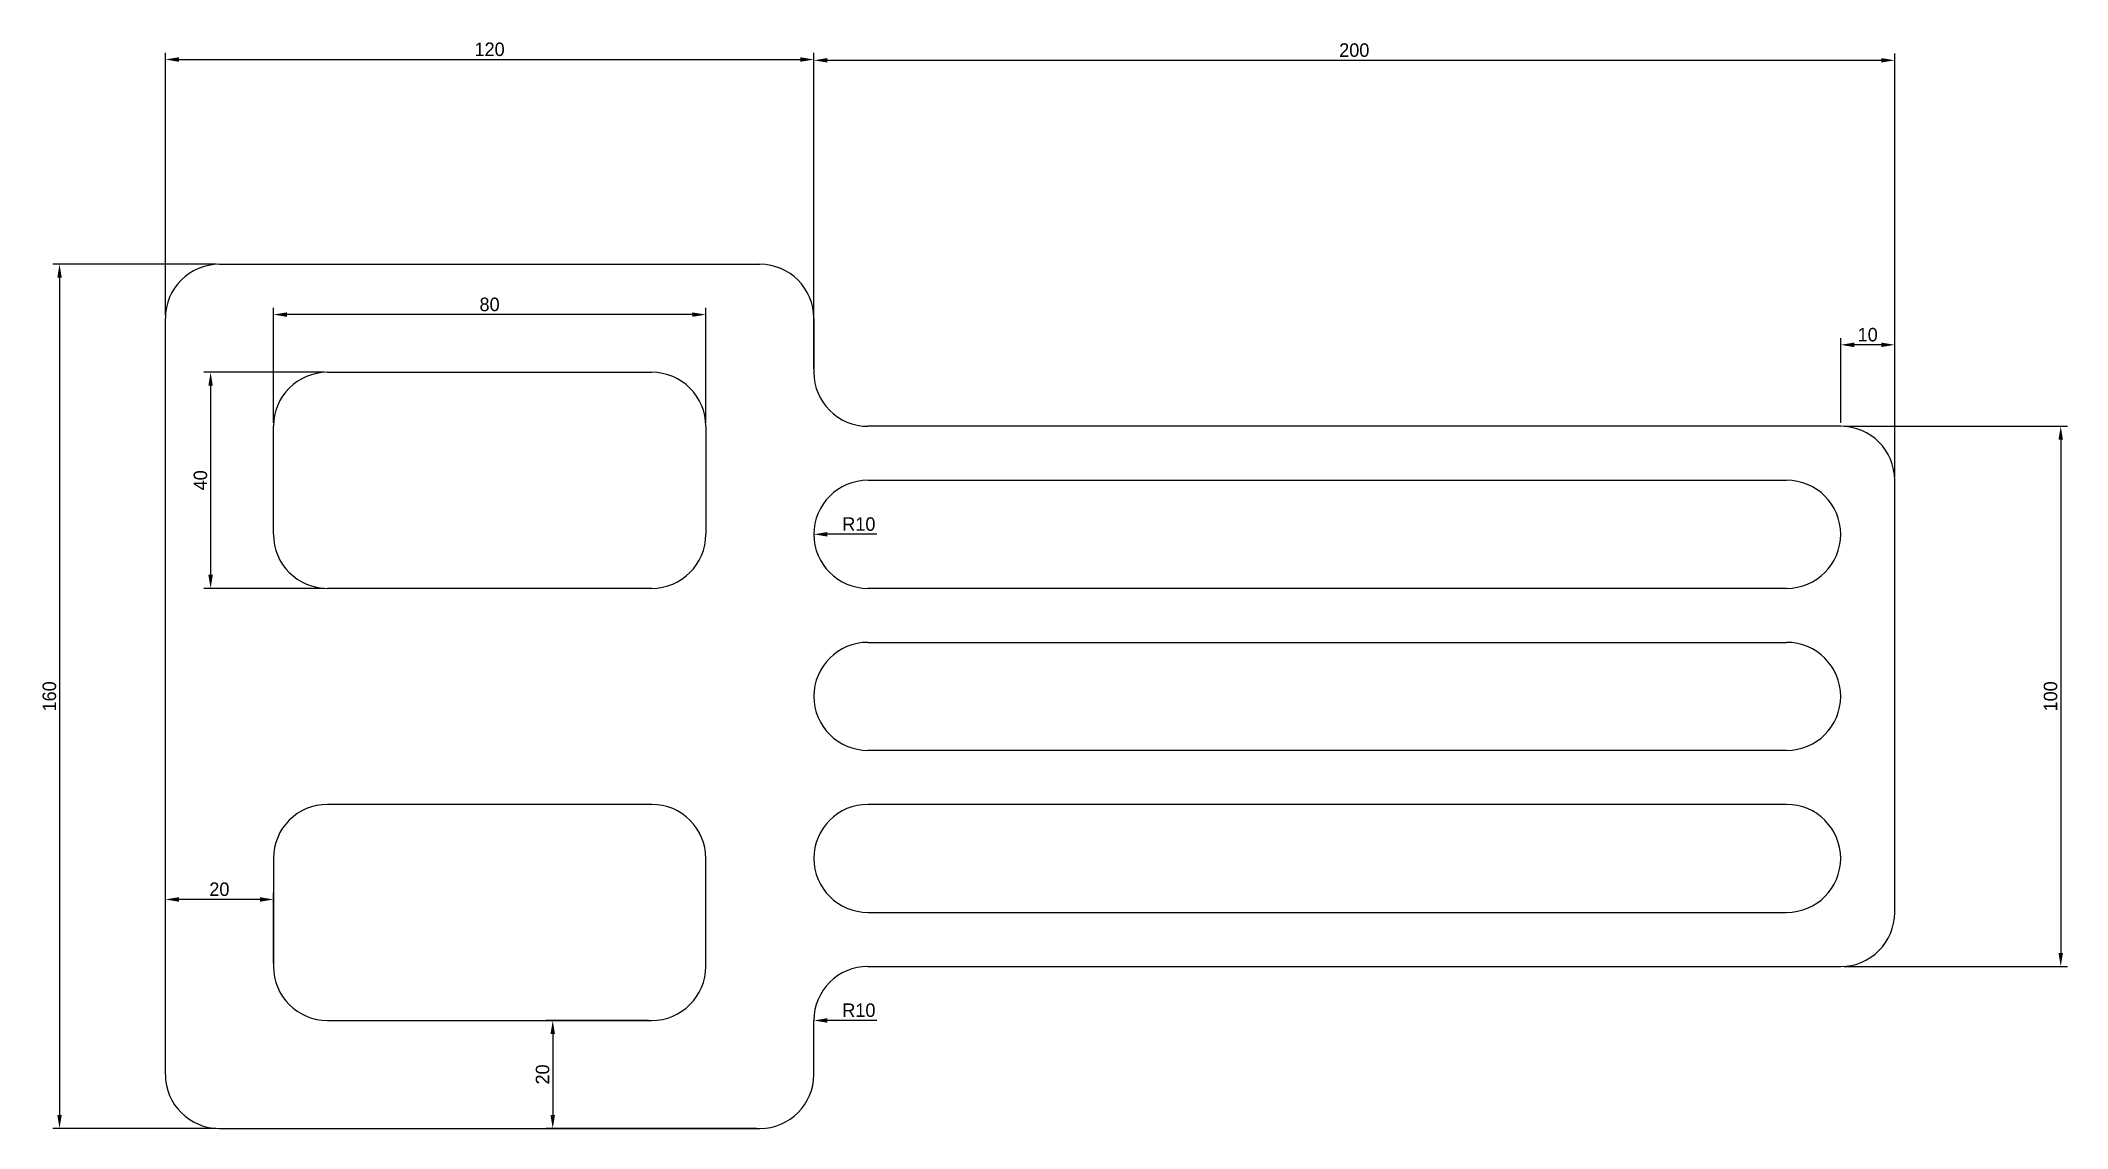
# Model space of a CAD drawing. Header units: millimetres. Extents: x -23 to 352, y 0 to 201.
import ezdxf

# ---------------------------------------------------------------- set-up
doc = ezdxf.new("R2010")
doc.units = ezdxf.units.MM
doc.dimstyles.new('ISO-25', dxfattribs={"dimtxt": 2.5, "dimasz": 2.5, "dimexe": 1.25, "dimexo": 0.625, "dimtad": 1, "dimtxsty": 'Standard', "dimcen": 2.5, "dimadec": 0, "dimazin": 0, "dimtfac": 1, "dimtmove": 0, "dimatfit": 3, "dimfxl": 1, "dimarcsym": 0})

# ---------------------------------------------------------------- blocks, each defined once
blk = doc.blocks.new('*D2')
at = {"color": 0, "lineweight": -2, "transparency": 16777216}
for p, q in [((0, 150.62), (0, 199.15)), ((120, 150.62), (120, 199.15)), ((2.5, 197.9), (117.5, 197.9))]:
    blk.add_line(p, q, dxfattribs=at)
at = {"color": 0, "transparency": 16777216}
for points in [[(2.5, 198.32), (2.5, 197.49), (0, 197.9)], [(117.5, 198.32), (117.5, 197.49), (120, 197.9)]]:
    blk.add_solid(points, dxfattribs=at)
at = {"layer": 'Defpoints', "color": 0, "transparency": 16777216}
for p in [(120, 197.9), (0, 150), (120, 150)]:
    blk.add_point(p, dxfattribs=at)
at = {"color": 0, "transparency": 16777216, "insert": (60, 199.78), "char_height": 2.5, "attachment_point": 5}
blk.add_mtext('120', dxfattribs=at)
blk = doc.blocks.new('*D3')
at = {"color": 0, "lineweight": -2, "transparency": 16777216}
for p, q in [((9.38, 160), (-20.83, 160)), ((-19.58, 157.5), (-19.58, 2.5)), ((9.38, 0), (-20.83, 0))]:
    blk.add_line(p, q, dxfattribs=at)
at = {"color": 0, "transparency": 16777216}
for points in [[(-19.99, 157.5), (-19.16, 157.5), (-19.58, 160)], [(-19.99, 2.5), (-19.16, 2.5), (-19.58, 0)]]:
    blk.add_solid(points, dxfattribs=at)
at = {"layer": 'Defpoints', "color": 0, "transparency": 16777216}
for p in [(10, 160), (10, 0), (-19.58, 0)]:
    blk.add_point(p, dxfattribs=at)
at = {"color": 0, "transparency": 16777216, "insert": (-21.45, 80), "char_height": 2.5, "attachment_point": 5, "rotation": 90}
blk.add_mtext('160', dxfattribs=at)
blk = doc.blocks.new('*D4')
at = {"color": 0, "lineweight": -2, "transparency": 16777216}
for p, q in [((120, 140.62), (120, 199.01)), ((320, 120.62), (320, 199.01)), ((122.5, 197.76), (317.5, 197.76))]:
    blk.add_line(p, q, dxfattribs=at)
at = {"color": 0, "transparency": 16777216}
for points in [[(122.5, 198.17), (122.5, 197.34), (120, 197.76)], [(317.5, 198.17), (317.5, 197.34), (320, 197.76)]]:
    blk.add_solid(points, dxfattribs=at)
at = {"layer": 'Defpoints', "color": 0, "transparency": 16777216}
for p in [(320, 197.76), (120, 140), (320, 120)]:
    blk.add_point(p, dxfattribs=at)
at = {"color": 0, "transparency": 16777216, "insert": (220, 199.63), "char_height": 2.5, "attachment_point": 5}
blk.add_mtext('200', dxfattribs=at)
blk = doc.blocks.new('*D5')
at = {"color": 0, "lineweight": -2, "transparency": 16777216}
for p, q in [((310.63, 130), (351.97, 130)), ((350.72, 127.5), (350.72, 32.5)), ((310.63, 30), (351.97, 30))]:
    blk.add_line(p, q, dxfattribs=at)
at = {"color": 0, "transparency": 16777216}
for points in [[(350.3, 127.5), (351.13, 127.5), (350.72, 130)], [(350.3, 32.5), (351.13, 32.5), (350.72, 30)]]:
    blk.add_solid(points, dxfattribs=at)
at = {"layer": 'Defpoints', "color": 0, "transparency": 16777216}
for p in [(310, 130), (310, 30), (350.72, 30)]:
    blk.add_point(p, dxfattribs=at)
at = {"color": 0, "transparency": 16777216, "insert": (348.84, 80), "char_height": 2.5, "attachment_point": 5, "rotation": 90}
blk.add_mtext('100', dxfattribs=at)
blk = doc.blocks.new('*D6')
at = {"color": 0, "lineweight": -2, "transparency": 16777216}
for p, q in [((310, 130.62), (310, 146.33)), ((320, 120.62), (320, 146.33)), ((317.5, 145.08), (312.5, 145.08))]:
    blk.add_line(p, q, dxfattribs=at)
at = {"color": 0, "transparency": 16777216}
for points in [[(312.5, 145.5), (312.5, 144.66), (310, 145.08)], [(317.5, 145.5), (317.5, 144.66), (320, 145.08)]]:
    blk.add_solid(points, dxfattribs=at)
at = {"layer": 'Defpoints', "color": 0, "transparency": 16777216}
for p in [(310, 145.08), (310, 130), (320, 120)]:
    blk.add_point(p, dxfattribs=at)
at = {"color": 0, "transparency": 16777216, "insert": (315, 146.95), "char_height": 2.5, "attachment_point": 5}
blk.add_mtext('10', dxfattribs=at)
blk = doc.blocks.new('*D7')
at = {"color": 0, "lineweight": -2, "transparency": 16777216}
blk.add_line((131.67, 20), (122.5, 20), dxfattribs=at)
at = {"color": 0, "transparency": 16777216}
blk.add_solid([(122.5, 20.42), (122.5, 19.58), (120, 20)], dxfattribs=at)
at = {"layer": 'Defpoints', "color": 0, "transparency": 16777216}
for p in [(120, 20), (130, 20)]:
    blk.add_point(p, dxfattribs=at)
at = {"color": 0, "transparency": 16777216, "insert": (128.33, 21.88), "char_height": 2.5, "attachment_point": 5}
blk.add_mtext('R10', dxfattribs=at)
blk = doc.blocks.new('*D8')
at = {"color": 0, "lineweight": -2, "transparency": 16777216}
blk.add_line((131.67, 110), (122.5, 110), dxfattribs=at)
at = {"color": 0, "transparency": 16777216}
blk.add_solid([(122.5, 110.42), (122.5, 109.58), (120, 110)], dxfattribs=at)
at = {"layer": 'Defpoints', "color": 0, "transparency": 16777216}
for p in [(120, 110), (130, 110)]:
    blk.add_point(p, dxfattribs=at)
at = {"color": 0, "transparency": 16777216, "insert": (128.33, 111.88), "char_height": 2.5, "attachment_point": 5}
blk.add_mtext('R10', dxfattribs=at)
blk = doc.blocks.new('*D9')
at = {"color": 0, "lineweight": -2, "transparency": 16777216}
for p, q in [((89.38, 20), (70.44, 20)), ((71.69, 17.5), (71.69, 2.5)), ((109.38, 0), (70.44, 0))]:
    blk.add_line(p, q, dxfattribs=at)
at = {"color": 0, "transparency": 16777216}
for points in [[(71.27, 17.5), (72.1, 17.5), (71.69, 20)], [(71.27, 2.5), (72.1, 2.5), (71.69, 0)]]:
    blk.add_solid(points, dxfattribs=at)
at = {"layer": 'Defpoints', "color": 0, "transparency": 16777216}
for p in [(90, 20), (110, 0), (71.69, 0)]:
    blk.add_point(p, dxfattribs=at)
at = {"color": 0, "transparency": 16777216, "insert": (69.81, 10), "char_height": 2.5, "attachment_point": 5, "rotation": 90}
blk.add_mtext('20', dxfattribs=at)
blk = doc.blocks.new('*D10')
at = {"color": 0, "lineweight": -2, "transparency": 16777216}
for p, q in [((0, 10.62), (0, 43.65)), ((17.5, 42.4), (2.5, 42.4)), ((20, 30.63), (20, 43.65))]:
    blk.add_line(p, q, dxfattribs=at)
at = {"color": 0, "transparency": 16777216}
for points in [[(2.5, 42.82), (2.5, 41.98), (0, 42.4)], [(17.5, 42.82), (17.5, 41.98), (20, 42.4)]]:
    blk.add_solid(points, dxfattribs=at)
at = {"layer": 'Defpoints', "color": 0, "transparency": 16777216}
for p in [(0, 42.4), (20, 30), (0, 10)]:
    blk.add_point(p, dxfattribs=at)
at = {"color": 0, "transparency": 16777216, "insert": (10, 44.28), "char_height": 2.5, "attachment_point": 5}
blk.add_mtext('20', dxfattribs=at)
blk = doc.blocks.new('*D11')
at = {"color": 0, "lineweight": -2, "transparency": 16777216}
for p, q in [((20, 130.62), (20, 151.93)), ((97.5, 150.68), (22.5, 150.68)), ((100, 130.62), (100, 151.93))]:
    blk.add_line(p, q, dxfattribs=at)
at = {"color": 0, "transparency": 16777216}
for points in [[(22.5, 151.09), (22.5, 150.26), (20, 150.68)], [(97.5, 151.09), (97.5, 150.26), (100, 150.68)]]:
    blk.add_solid(points, dxfattribs=at)
at = {"layer": 'Defpoints', "color": 0, "transparency": 16777216}
for p in [(20, 150.68), (20, 130), (100, 130)]:
    blk.add_point(p, dxfattribs=at)
at = {"color": 0, "transparency": 16777216, "insert": (60, 152.55), "char_height": 2.5, "attachment_point": 5}
blk.add_mtext('80', dxfattribs=at)
blk = doc.blocks.new('*D12')
at = {"color": 0, "lineweight": -2, "transparency": 16777216}
for p, q in [((29.38, 140), (7.13, 140)), ((8.38, 137.5), (8.38, 102.5)), ((29.38, 100), (7.13, 100))]:
    blk.add_line(p, q, dxfattribs=at)
at = {"color": 0, "transparency": 16777216}
for points in [[(7.96, 137.5), (8.79, 137.5), (8.38, 140)], [(7.96, 102.5), (8.79, 102.5), (8.38, 100)]]:
    blk.add_solid(points, dxfattribs=at)
at = {"layer": 'Defpoints', "color": 0, "transparency": 16777216}
for p in [(30, 140), (8.38, 100), (30, 100)]:
    blk.add_point(p, dxfattribs=at)
at = {"color": 0, "transparency": 16777216, "insert": (6.5, 120), "char_height": 2.5, "attachment_point": 5, "rotation": 90}
blk.add_mtext('40', dxfattribs=at)

msp = doc.modelspace()

# ---------------------------------------------------------------- linework, layer by layer
for p, q in [((10, 160), (110, 160)), ((0, 10), (0, 150)), ((120, 150), (120, 140)), ((30, 140), (90, 140)), ((20, 110), (20, 130)), ((100, 130), (100, 110)), ((310, 130), (130, 130)), ((130, 120), (300, 120)), ((320, 40), (320, 120)), ((120, 110), (120, 110)), ((310, 110), (310, 110)), ((90, 100), (30, 100)), ((300, 100), (130, 100)), ((130, 90), (300, 90)), ((120, 80), (120, 80)), ((310, 80), (310, 80)), ((300, 70), (130, 70)), ((90, 60), (30, 60)), ((300, 60), (130, 60)), ((20, 50), (20, 30)), ((100, 30), (100, 50)), ((120, 50), (120, 50)), ((310, 50), (310, 50)), ((130, 40), (300, 40)), ((130, 30), (310, 30)), ((30, 20), (90, 20)), ((120, 10), (120, 20)), ((10, 0), (110, 0))]:
    msp.add_line(p, q)
for centre, start, end in [((10, 150), 90, 180), ((110, 150), 0, 90), ((30, 130), 90, 180), ((90, 130), 0, 90), ((130, 140), 180, 270), ((310, 120), 0, 90), ((130, 110), 90, 180), ((300, 110), 0, 90), ((30, 110), 180, 270), ((90, 110), 270, 0), ((130, 110), 180, 270), ((300, 110), 270, 0), ((130, 80), 90, 180), ((300, 80), 0, 90), ((130, 80), 180, 270), ((300, 80), 270, 0), ((30, 50), 90, 180), ((90, 50), 0, 90), ((130, 50), 90, 180), ((300, 50), 0, 90), ((130, 50), 180, 270), ((300, 50), 270, 0), ((310, 40), 270, 0), ((30, 30), 180, 270), ((90, 30), 270, 0), ((130, 20), 90, 180), ((10, 10), 180, 270), ((110, 10), 270, 0)]:
    msp.add_arc(centre, 10, start, end)

# ---------------------------------------------------------------- dimensions: what is measured, and where the dimension line sits
for base, p1, p2, picture, middle in [((120, 197.904), (0, 150), (120, 150), '*D2', (60, 199.779)), ((320, 197.757), (120, 140), (320, 120), '*D4', (220, 199.632)), ((20, 150.677), (100, 130), (20, 130), '*D11', (60, 152.552)), ((310, 145.08), (320, 120), (310, 130), '*D6', (315, 146.955)), ((0, 42.4), (20, 30), (0, 10), '*D10', (10, 44.275))]:
    dim = msp.add_linear_dim(base=base, p1=p1, p2=p2, dimstyle='ISO-25')
    dim.commit()
    dim.dimension.update_dxf_attribs({"geometry": picture, "text_midpoint": middle})
for base, p1, p2, picture, middle in [((-19.577, 0), (10, 160), (10, 0), '*D3', (-21.452, 80)), ((8.376, 100), (30, 140), (30, 100), '*D12', (6.501, 120)), ((350.715, 30), (310, 130), (310, 30), '*D5', (348.84, 80)), ((71.686, 0), (90, 20), (110, 0), '*D9', (69.811, 10))]:
    dim = msp.add_linear_dim(base=base, p1=p1, p2=p2, angle=90, dimstyle='ISO-25')
    dim.commit()
    dim.dimension.update_dxf_attribs({"geometry": picture, "text_midpoint": middle})
for center, mpoint, picture, middle in [((130, 110), (120, 110), '*D8', (128.333, 110)), ((130, 20), (120, 20), '*D7', (128.333, 20))]:
    dim = msp.add_radius_dim(center=center, mpoint=mpoint, dimstyle='ISO-25')
    dim.commit()
    dim.dimension.update_dxf_attribs({"geometry": picture, "text_midpoint": middle, "dimtype": 164})

doc.saveas('drawing.dxf')
